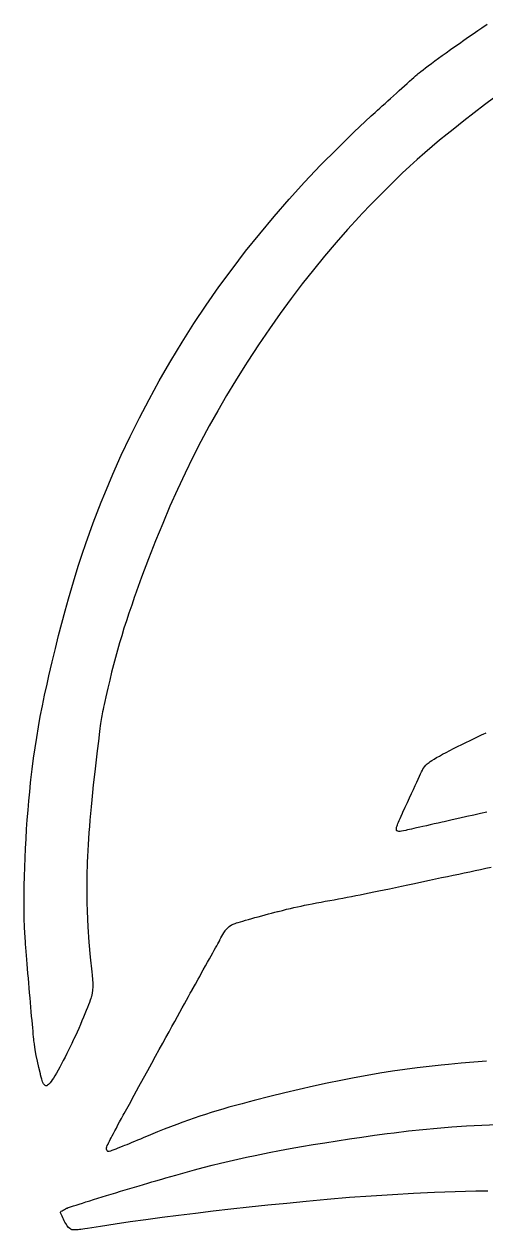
# Model space of a CAD drawing. Extents: x 9 to 342, y 7 to 196.
# Drawn here: x 9.16 to 15.73, y 161.47 to 178.61 of the extents above; entities that cross this region are included whole.
import ezdxf

# ---------------------------------------------------------------- set-up
doc = ezdxf.new("R2010")
doc.units = 0
doc.layers.add('BLACK', color=7, linetype='CONTINUOUS')

msp = doc.modelspace()

# ---------------------------------------------------------------- linework, layer by layer
at = {"layer": 'BLACK', "linetype": 'CONTINUOUS'}
for p, q in [((15.67, 178.557), (15.7446, 178.608)), ((15.4128, 178.379), (15.4781, 178.425)), ((15.4781, 178.425), (15.5437, 178.47)), ((15.5437, 178.47), (15.6091, 178.515)), ((15.6091, 178.515), (15.67, 178.557)), ((15.163, 178.202), (15.223, 178.245)), ((15.223, 178.245), (15.2849, 178.289)), ((15.2849, 178.289), (15.3483, 178.334)), ((15.3483, 178.334), (15.4128, 178.379)), ((14.9509, 178.049), (14.9989, 178.084)), ((14.9989, 178.084), (15.0506, 178.122)), ((15.0506, 178.122), (15.1054, 178.161)), ((15.1054, 178.161), (15.163, 178.202)), ((14.7257, 177.871), (14.7468, 177.89)), ((14.7468, 177.89), (14.7635, 177.904)), ((14.7635, 177.904), (14.7754, 177.914)), ((14.7754, 177.914), (14.7786, 177.917)), ((14.7786, 177.917), (14.8026, 177.936)), ((14.8026, 177.936), (14.8323, 177.959)), ((14.8323, 177.959), (14.8671, 177.986)), ((14.8671, 177.986), (14.9068, 178.016)), ((14.9068, 178.016), (14.9509, 178.049)), ((14.5321, 177.698), (14.5702, 177.732)), ((14.5702, 177.732), (14.6066, 177.765)), ((14.6066, 177.765), (14.6407, 177.795)), ((14.6407, 177.795), (14.6723, 177.824)), ((14.6723, 177.824), (14.7007, 177.849)), ((14.7007, 177.849), (14.7257, 177.871)), ((14.3307, 177.517), (14.371, 177.553)), ((14.371, 177.553), (14.4117, 177.59)), ((14.4117, 177.59), (14.4524, 177.627)), ((14.4524, 177.627), (14.4927, 177.663)), ((14.4927, 177.663), (14.5321, 177.698)), ((15.8523, 177.57), (15.7076, 177.461)), ((14.151, 177.354), (14.1826, 177.383)), ((14.1826, 177.383), (14.2168, 177.414)), ((14.2168, 177.414), (14.2532, 177.447)), ((14.2532, 177.447), (14.2913, 177.481)), ((14.2913, 177.481), (14.3307, 177.517)), ((15.7076, 177.461), (15.5602, 177.349)), ((13.849, 177.072), (14.096, 177.303)), ((14.096, 177.303), (14.1224, 177.328)), ((14.1224, 177.328), (14.151, 177.354)), ((15.4103, 177.232), (15.2581, 177.112)), ((15.5602, 177.349), (15.4103, 177.232)), ((13.6089, 176.837), (13.849, 177.072)), ((15.1742, 177.046), (15.0675, 176.959)), ((15.2581, 177.112), (15.1742, 177.046)), ((14.9615, 176.87), (14.8558, 176.779)), ((15.0675, 176.959), (14.9615, 176.87)), ((13.3756, 176.601), (13.6089, 176.837)), ((14.7499, 176.685), (14.6435, 176.588)), ((14.8558, 176.779), (14.7499, 176.685)), ((13.1491, 176.362), (13.3756, 176.601)), ((14.6435, 176.588), (14.536, 176.488)), ((12.9293, 176.12), (13.1491, 176.362)), ((14.4271, 176.383), (14.3163, 176.273)), ((14.536, 176.488), (14.4271, 176.383)), ((14.3163, 176.273), (14.2032, 176.159)), ((12.7162, 175.876), (12.9293, 176.12)), ((14.0873, 176.04), (13.9682, 175.915)), ((14.2032, 176.159), (14.0873, 176.04)), ((12.5096, 175.629), (12.7162, 175.876)), ((13.9255, 175.869), (13.759, 175.688)), ((13.9682, 175.915), (13.9255, 175.869)), ((13.759, 175.688), (13.5949, 175.503)), ((12.3097, 175.38), (12.5096, 175.629)), ((13.5949, 175.503), (13.433, 175.312)), ((12.1163, 175.127), (12.3097, 175.38)), ((13.433, 175.312), (13.2729, 175.116)), ((11.9293, 174.872), (12.1163, 175.127)), ((13.2729, 175.116), (13.1145, 174.915)), ((11.7488, 174.614), (11.9293, 174.872)), ((13.1145, 174.915), (12.9576, 174.708)), ((12.9576, 174.708), (12.802, 174.495)), ((11.5746, 174.353), (11.7488, 174.614)), ((12.802, 174.495), (12.6473, 174.276)), ((11.4067, 174.089), (11.5746, 174.353)), ((12.6473, 174.276), (12.4935, 174.05)), ((11.2451, 173.822), (11.4067, 174.089)), ((12.4935, 174.05), (12.3402, 173.817)), ((11.0814, 173.538), (11.2327, 173.801)), ((11.2327, 173.801), (11.2451, 173.822)), ((12.3402, 173.817), (12.2969, 173.749)), ((12.2969, 173.749), (12.1653, 173.54)), ((10.937, 173.275), (11.0814, 173.538)), ((12.1653, 173.54), (12.0375, 173.329)), ((10.7991, 173.012), (10.937, 173.275)), ((12.0375, 173.329), (11.9134, 173.114)), ((11.9134, 173.114), (11.7927, 172.897)), ((10.6675, 172.747), (10.7991, 173.012)), ((10.5417, 172.48), (10.6675, 172.747)), ((11.7927, 172.897), (11.6752, 172.677)), ((11.6752, 172.677), (11.5608, 172.453)), ((10.4214, 172.21), (10.5417, 172.48)), ((11.5608, 172.453), (11.4494, 172.225)), ((10.3063, 171.937), (10.4214, 172.21)), ((11.4494, 172.225), (11.3406, 171.992)), ((10.257, 171.816), (10.3063, 171.937)), ((11.3406, 171.992), (11.2344, 171.755)), ((10.1995, 171.669), (10.257, 171.816)), ((11.2344, 171.755), (11.1305, 171.512)), ((10.1437, 171.522), (10.1995, 171.669)), ((10.0369, 171.224), (10.0896, 171.374)), ((10.0896, 171.374), (10.1437, 171.522)), ((11.1305, 171.512), (11.0289, 171.264)), ((9.9856, 171.073), (10.0369, 171.224)), ((11.0289, 171.264), (10.9292, 171.009)), ((9.9355, 170.919), (9.9856, 171.073)), ((9.8864, 170.762), (9.9355, 170.919)), ((10.9292, 171.009), (10.8313, 170.749)), ((9.8381, 170.602), (9.8864, 170.762)), ((10.8313, 170.749), (10.7351, 170.481)), ((9.7906, 170.438), (9.8381, 170.602)), ((9.7437, 170.27), (9.7906, 170.438)), ((10.6899, 170.352), (10.6509, 170.237)), ((10.7317, 170.471), (10.6899, 170.352)), ((10.7351, 170.481), (10.7317, 170.471)), ((9.6972, 170.096), (9.7437, 170.27)), ((10.6509, 170.237), (10.6144, 170.127)), ((9.651, 169.918), (9.6972, 170.096)), ((10.5801, 170.021), (10.5477, 169.916)), ((10.6144, 170.127), (10.5801, 170.021)), ((9.6049, 169.733), (9.651, 169.918)), ((10.5477, 169.916), (10.5169, 169.814)), ((9.5589, 169.543), (9.6049, 169.733)), ((10.4875, 169.711), (10.4591, 169.608)), ((10.5169, 169.814), (10.4875, 169.711)), ((9.5126, 169.345), (9.5589, 169.543)), ((10.4315, 169.504), (10.4043, 169.397)), ((10.4591, 169.608), (10.4315, 169.504)), ((9.4864, 169.229), (9.5126, 169.345)), ((10.4043, 169.397), (10.3774, 169.286)), ((9.4519, 169.071), (9.4864, 169.229)), ((10.3504, 169.17), (10.3229, 169.049)), ((10.3774, 169.286), (10.3504, 169.17)), ((9.4201, 168.917), (9.4519, 169.071)), ((10.3074, 168.979), (10.2983, 168.937)), ((10.3229, 169.049), (10.3074, 168.979)), ((9.391, 168.767), (9.4201, 168.917)), ((10.2707, 168.806), (10.2655, 168.779)), ((10.2765, 168.835), (10.2707, 168.806)), ((10.2829, 168.866), (10.2765, 168.835)), ((10.2901, 168.899), (10.2829, 168.866)), ((10.2983, 168.937), (10.2901, 168.899)), ((9.3641, 168.619), (9.391, 168.767)), ((10.2428, 168.633), (10.2381, 168.596)), ((10.2474, 168.666), (10.2428, 168.633)), ((10.2517, 168.696), (10.2474, 168.666)), ((10.2561, 168.724), (10.2517, 168.696)), ((10.2607, 168.752), (10.2561, 168.724)), ((10.2655, 168.779), (10.2607, 168.752)), ((9.3165, 168.323), (9.3393, 168.471)), ((9.3393, 168.471), (9.3641, 168.619)), ((10.2211, 168.458), (10.2161, 168.417)), ((10.2273, 168.51), (10.2211, 168.458)), ((10.233, 168.556), (10.2273, 168.51)), ((10.2381, 168.596), (10.233, 168.556)), ((15.4998, 168.428), (15.5589, 168.457)), ((15.5589, 168.457), (15.6171, 168.484)), ((15.6171, 168.484), (15.6738, 168.51)), ((15.6738, 168.51), (15.6846, 168.515)), ((15.6846, 168.515), (15.7274, 168.534)), ((9.2953, 168.174), (9.3165, 168.323)), ((10.2161, 168.417), (10.1997, 168.28)), ((15.2116, 168.284), (15.2664, 168.312)), ((15.2664, 168.312), (15.3232, 168.341)), ((15.3232, 168.341), (15.3814, 168.37)), ((15.3814, 168.37), (15.4405, 168.4)), ((15.4405, 168.4), (15.4998, 168.428)), ((9.2757, 168.021), (9.2953, 168.174)), ((10.1844, 168.15), (10.1702, 168.025)), ((10.1997, 168.28), (10.1844, 168.15)), ((14.8928, 168.096), (14.9172, 168.116)), ((14.9172, 168.116), (14.9335, 168.128)), ((14.9335, 168.128), (14.9579, 168.144)), ((14.9579, 168.144), (14.9884, 168.162)), ((14.9884, 168.162), (15.0244, 168.183)), ((15.0244, 168.183), (15.0653, 168.206)), ((15.0653, 168.206), (15.1105, 168.231)), ((15.1105, 168.231), (15.1595, 168.257)), ((15.1595, 168.257), (15.2116, 168.284)), ((9.2573, 167.865), (9.2757, 168.021)), ((10.1702, 168.025), (10.1569, 167.907)), ((14.7817, 167.918), (14.7977, 167.952)), ((14.7977, 167.952), (14.8113, 167.98)), ((14.8113, 167.98), (14.8224, 168.003)), ((14.8224, 168.003), (14.8306, 168.02)), ((14.8306, 168.02), (14.8361, 168.031)), ((14.8361, 168.031), (14.8378, 168.034)), ((14.8378, 168.034), (14.8516, 168.054)), ((14.8516, 168.054), (14.8704, 168.075)), ((14.8704, 168.075), (14.8928, 168.096)), ((9.2397, 167.698), (9.253, 167.826)), ((9.253, 167.826), (9.2573, 167.865)), ((10.1446, 167.794), (10.1332, 167.686)), ((10.1569, 167.907), (10.1446, 167.794)), ((14.6949, 167.731), (14.7197, 167.785)), ((14.7197, 167.785), (14.7425, 167.834)), ((14.7425, 167.834), (14.7632, 167.878)), ((14.7632, 167.878), (14.7817, 167.918)), ((9.2274, 167.568), (9.2397, 167.698)), ((10.1332, 167.686), (10.1227, 167.582)), ((14.6097, 167.547), (14.6398, 167.612)), ((14.6398, 167.612), (14.6682, 167.674)), ((14.6682, 167.674), (14.6949, 167.731)), ((9.2057, 167.3), (9.2161, 167.435)), ((9.2161, 167.435), (9.2274, 167.568)), ((10.1131, 167.483), (10.1043, 167.387)), ((10.1227, 167.582), (10.1131, 167.483)), ((14.5451, 167.407), (14.5781, 167.478)), ((14.5781, 167.478), (14.6097, 167.547)), ((9.1963, 167.165), (9.2057, 167.3)), ((10.0962, 167.294), (10.0888, 167.204)), ((10.1043, 167.387), (10.0962, 167.294)), ((14.4735, 167.246), (14.4818, 167.266)), ((14.4818, 167.266), (14.4923, 167.29)), ((14.4923, 167.29), (14.5051, 167.319)), ((14.5051, 167.319), (14.5205, 167.353)), ((14.5205, 167.353), (14.5386, 167.393)), ((14.5386, 167.393), (14.5451, 167.407)), ((15.1031, 167.265), (15.0455, 167.252)), ((15.134, 167.272), (15.1031, 167.265)), ((15.2463, 167.298), (15.134, 167.272)), ((15.3536, 167.322), (15.2463, 167.298)), ((15.4561, 167.345), (15.3536, 167.322)), ((15.5541, 167.367), (15.4561, 167.345)), ((15.648, 167.388), (15.5541, 167.367)), ((15.7382, 167.408), (15.648, 167.388)), ((9.188, 167.029), (9.1963, 167.165)), ((10.0821, 167.117), (10.0761, 167.031)), ((10.0888, 167.204), (10.0821, 167.117)), ((14.4541, 167.164), (14.4543, 167.174)), ((14.4542, 167.156), (14.4541, 167.164)), ((14.4553, 167.148), (14.4542, 167.156)), ((14.4543, 167.174), (14.4549, 167.183)), ((14.4549, 167.183), (14.4563, 167.193)), ((14.4583, 167.144), (14.4553, 167.148)), ((14.4563, 167.193), (14.4586, 167.203)), ((14.4641, 167.141), (14.4583, 167.144)), ((14.4586, 167.203), (14.4621, 167.215)), ((14.4621, 167.215), (14.4669, 167.229)), ((14.4726, 167.138), (14.4641, 167.141)), ((14.4669, 167.229), (14.4735, 167.246)), ((14.4877, 167.135), (14.4726, 167.138)), ((14.5055, 167.135), (14.4877, 167.135)), ((14.527, 167.137), (14.5055, 167.135)), ((14.5533, 167.141), (14.527, 167.137)), ((14.5854, 167.148), (14.5533, 167.141)), ((14.5958, 167.151), (14.5854, 167.148)), ((14.6135, 167.155), (14.5958, 167.151)), ((14.6374, 167.16), (14.6135, 167.155)), ((14.6669, 167.167), (14.6374, 167.16)), ((14.7015, 167.175), (14.6669, 167.167)), ((14.7408, 167.184), (14.7015, 167.175)), ((14.7842, 167.193), (14.7408, 167.184)), ((14.8312, 167.204), (14.7842, 167.193)), ((14.8814, 167.215), (14.8312, 167.204)), ((14.9341, 167.227), (14.8814, 167.215)), ((14.989, 167.24), (14.9341, 167.227)), ((15.0455, 167.252), (14.989, 167.24)), ((9.1807, 166.893), (9.188, 167.029)), ((10.0706, 166.946), (10.0657, 166.863)), ((10.0761, 167.031), (10.0706, 166.946)), ((9.1694, 166.624), (9.1745, 166.758)), ((9.1745, 166.758), (9.1807, 166.893)), ((10.0613, 166.779), (10.0574, 166.696)), ((10.0657, 166.863), (10.0613, 166.779)), ((9.1655, 166.493), (9.1694, 166.624)), ((10.0541, 166.577), (10.0535, 166.532)), ((10.0549, 166.618), (10.0541, 166.577)), ((10.0558, 166.653), (10.0549, 166.618)), ((10.0568, 166.682), (10.0558, 166.653)), ((10.0574, 166.696), (10.0568, 166.682)), ((15.4956, 166.562), (15.5725, 166.579)), ((15.5725, 166.579), (15.649, 166.595)), ((15.649, 166.595), (15.7253, 166.611)), ((15.7253, 166.611), (15.8018, 166.627)), ((9.1627, 166.364), (9.1655, 166.493)), ((10.0528, 166.432), (10.0526, 166.379)), ((10.0531, 166.483), (10.0528, 166.432)), ((10.0535, 166.532), (10.0531, 166.483)), ((14.7126, 166.395), (14.8153, 166.417)), ((14.8153, 166.417), (14.9243, 166.44)), ((14.9243, 166.44), (15.0083, 166.458)), ((15.0083, 166.458), (15.094, 166.477)), ((15.094, 166.477), (15.1775, 166.495)), ((15.1775, 166.495), (15.2591, 166.512)), ((15.2591, 166.512), (15.3392, 166.529)), ((15.3392, 166.529), (15.4179, 166.546)), ((15.4179, 166.546), (15.4956, 166.562)), ((9.1606, 166.117), (9.161, 166.239)), ((9.161, 166.239), (9.1627, 166.364)), ((10.0526, 166.379), (10.0526, 166.326)), ((10.0526, 166.326), (10.0527, 166.272)), ((10.0527, 166.272), (10.053, 166.22)), ((13.8748, 166.222), (13.9371, 166.234)), ((13.9371, 166.234), (14.0007, 166.247)), ((14.0007, 166.247), (14.0663, 166.26)), ((14.0663, 166.26), (14.1342, 166.274)), ((14.1342, 166.274), (14.2049, 166.288)), ((14.2049, 166.288), (14.2789, 166.304)), ((14.2789, 166.304), (14.3565, 166.32)), ((14.3565, 166.32), (14.4382, 166.337)), ((14.4382, 166.337), (14.5245, 166.355)), ((14.5245, 166.355), (14.6158, 166.374)), ((14.6158, 166.374), (14.7126, 166.395)), ((9.1614, 166.001), (9.1606, 166.117)), ((10.053, 166.22), (10.0534, 166.17)), ((10.0534, 166.17), (10.0539, 166.123)), ((10.0539, 166.123), (10.0546, 166.08)), ((10.0546, 166.08), (10.0555, 166.042)), ((12.9974, 166.052), (13.0478, 166.063)), ((13.0478, 166.063), (13.098, 166.074)), ((13.098, 166.074), (13.149, 166.085)), ((13.149, 166.085), (13.2019, 166.095)), ((13.2019, 166.095), (13.2579, 166.106)), ((13.2579, 166.106), (13.318, 166.118)), ((13.318, 166.118), (13.3833, 166.13)), ((13.3833, 166.13), (13.4424, 166.141)), ((13.4424, 166.141), (13.507, 166.152)), ((13.507, 166.152), (13.5698, 166.164)), ((13.5698, 166.164), (13.6315, 166.175)), ((13.6315, 166.175), (13.6924, 166.187)), ((13.6924, 166.187), (13.7529, 166.198)), ((13.7529, 166.198), (13.8136, 166.21)), ((13.8136, 166.21), (13.8748, 166.222)), ((9.1635, 165.889), (9.1614, 166.001)), ((9.1669, 165.784), (9.1635, 165.889)), ((10.0555, 166.042), (10.0565, 166.01)), ((10.0565, 166.01), (10.0568, 166.002)), ((10.0568, 166.002), (10.068, 165.778)), ((12.3513, 165.883), (12.3959, 165.896)), ((12.3959, 165.896), (12.4424, 165.909)), ((12.4424, 165.909), (12.49, 165.922)), ((12.49, 165.922), (12.5383, 165.935)), ((12.5383, 165.935), (12.5864, 165.948)), ((12.5864, 165.948), (12.6338, 165.961)), ((12.6338, 165.961), (12.6799, 165.973)), ((12.6799, 165.973), (12.7239, 165.985)), ((12.7239, 165.985), (12.7652, 165.995)), ((12.7652, 165.995), (12.7716, 165.997)), ((12.7716, 165.997), (12.8339, 166.012)), ((12.8339, 166.012), (12.8916, 166.027)), ((12.8916, 166.027), (12.9457, 166.04)), ((12.9457, 166.04), (12.9974, 166.052)), ((9.1715, 165.685), (9.1669, 165.784)), ((10.068, 165.778), (10.0827, 165.559)), ((12.0094, 165.708), (12.0168, 165.721)), ((12.0168, 165.721), (12.0211, 165.727)), ((12.0211, 165.727), (12.0459, 165.756)), ((12.0459, 165.756), (12.0762, 165.782)), ((12.0762, 165.782), (12.1104, 165.805)), ((12.1104, 165.805), (12.1458, 165.821)), ((12.1458, 165.821), (12.1592, 165.826)), ((12.1592, 165.826), (12.179, 165.833)), ((12.179, 165.833), (12.2045, 165.841)), ((12.2045, 165.841), (12.2352, 165.85)), ((12.2352, 165.85), (12.2703, 165.86)), ((12.2703, 165.86), (12.3092, 165.871)), ((12.3092, 165.871), (12.3513, 165.883)), ((9.1721, 165.675), (9.1715, 165.685)), ((9.1738, 165.648), (9.1721, 165.675)), ((9.1761, 165.615), (9.1738, 165.648)), ((9.1789, 165.576), (9.1761, 165.615)), ((9.1822, 165.532), (9.1789, 165.576)), ((10.0827, 165.559), (10.101, 165.346)), ((11.9136, 165.537), (11.9278, 165.562)), ((11.9278, 165.562), (11.941, 165.586)), ((11.941, 165.586), (11.944, 165.592)), ((11.944, 165.592), (11.9592, 165.62)), ((11.9592, 165.62), (11.9739, 165.646)), ((11.9739, 165.646), (11.9874, 165.67)), ((11.9874, 165.67), (11.9994, 165.691)), ((11.9994, 165.691), (12.0094, 165.708)), ((9.186, 165.483), (9.1822, 165.532)), ((9.1901, 165.429), (9.186, 165.483)), ((9.1946, 165.372), (9.1901, 165.429)), ((11.8203, 165.368), (11.8425, 165.408)), ((11.8425, 165.408), (11.8628, 165.445)), ((11.8628, 165.445), (11.8813, 165.478)), ((11.8813, 165.478), (11.8982, 165.509)), ((11.8982, 165.509), (11.9136, 165.537)), ((9.1995, 165.312), (9.1946, 165.372)), ((9.2046, 165.249), (9.1995, 165.312)), ((9.2099, 165.184), (9.2046, 165.249)), ((10.101, 165.346), (10.1229, 165.137)), ((11.7083, 165.166), (11.7401, 165.224)), ((11.7401, 165.224), (11.7693, 165.276)), ((11.7693, 165.276), (11.7959, 165.324)), ((11.7959, 165.324), (11.8203, 165.368)), ((9.2155, 165.117), (9.2099, 165.184)), ((9.2212, 165.048), (9.2155, 165.117)), ((9.227, 164.979), (9.2212, 165.048)), ((10.1229, 165.137), (10.1286, 165.089)), ((10.1286, 165.089), (10.1345, 165.03)), ((10.1345, 165.03), (10.1375, 164.976)), ((11.595, 164.963), (11.6359, 165.036)), ((11.6359, 165.036), (11.6567, 165.074)), ((11.6567, 165.074), (11.6736, 165.104)), ((11.6736, 165.104), (11.7083, 165.166)), ((9.2329, 164.909), (9.227, 164.979)), ((9.2388, 164.839), (9.2329, 164.909)), ((10.1341, 164.88), (10.1277, 164.834)), ((10.1373, 164.926), (10.1341, 164.88)), ((10.1375, 164.976), (10.1373, 164.926)), ((11.5227, 164.833), (11.5476, 164.878)), ((11.5476, 164.878), (11.5507, 164.884)), ((11.5507, 164.884), (11.595, 164.963)), ((9.2448, 164.77), (9.2388, 164.839)), ((9.2507, 164.702), (9.2448, 164.77)), ((9.2565, 164.635), (9.2507, 164.702)), ((10.0905, 164.705), (10.0771, 164.67)), ((10.1016, 164.735), (10.0905, 164.705)), ((10.11, 164.76), (10.1016, 164.735)), ((10.1156, 164.779), (10.11, 164.76)), ((10.118, 164.789), (10.1156, 164.779)), ((10.1277, 164.834), (10.118, 164.789)), ((11.4389, 164.682), (11.4685, 164.736)), ((11.4685, 164.736), (11.4964, 164.786)), ((11.4964, 164.786), (11.5227, 164.833)), ((9.2622, 164.57), (9.2565, 164.635)), ((9.2676, 164.508), (9.2622, 164.57)), ((10.025, 164.541), (10.0045, 164.492)), ((10.0441, 164.587), (10.025, 164.541)), ((10.0616, 164.63), (10.0441, 164.587)), ((10.0771, 164.67), (10.0616, 164.63)), ((11.3393, 164.502), (11.3744, 164.566)), ((11.3744, 164.566), (11.4076, 164.626)), ((11.4076, 164.626), (11.4389, 164.682)), ((9.2729, 164.449), (9.2676, 164.508)), ((9.278, 164.393), (9.2729, 164.449)), ((9.2828, 164.341), (9.278, 164.393)), ((9.9602, 164.388), (9.9369, 164.335)), ((9.9828, 164.441), (9.9602, 164.388)), ((10.0045, 164.492), (9.9828, 164.441)), ((11.221, 164.287), (11.2627, 164.363)), ((11.2627, 164.363), (11.3021, 164.434)), ((11.3021, 164.434), (11.3393, 164.502)), ((9.2872, 164.294), (9.2828, 164.341)), ((9.2912, 164.251), (9.2872, 164.294)), ((9.2949, 164.214), (9.2912, 164.251)), ((9.2981, 164.183), (9.2949, 164.214)), ((9.3008, 164.157), (9.2981, 164.183)), ((9.865, 164.175), (9.8603, 164.165)), ((9.889, 164.227), (9.865, 164.175)), ((9.9131, 164.281), (9.889, 164.227)), ((9.9369, 164.335), (9.9131, 164.281)), ((11.1305, 164.123), (11.177, 164.207)), ((11.177, 164.207), (11.221, 164.287)), ((9.3029, 164.139), (9.3008, 164.157)), ((9.3069, 164.109), (9.3029, 164.139)), ((9.3186, 164.031), (9.3069, 164.109)), ((9.3328, 163.951), (9.3186, 164.031)), ((9.7932, 164.025), (9.7684, 163.976)), ((9.817, 164.074), (9.7932, 164.025)), ((9.8395, 164.12), (9.817, 164.074)), ((9.8603, 164.165), (9.8395, 164.12)), ((11.0297, 163.939), (11.0815, 164.033)), ((11.0815, 164.033), (11.1305, 164.123)), ((9.3497, 163.868), (9.3328, 163.951)), ((9.3694, 163.78), (9.3497, 163.868)), ((9.6919, 163.83), (9.6669, 163.784)), ((9.7174, 163.878), (9.6919, 163.83)), ((9.743, 163.927), (9.7174, 163.878)), ((9.7684, 163.976), (9.743, 163.927)), ((10.9178, 163.735), (10.9752, 163.84)), ((10.9752, 163.84), (11.0297, 163.939)), ((15.3727, 163.839), (15.1922, 163.823)), ((15.5528, 163.854), (15.3727, 163.839)), ((15.7335, 163.867), (15.5528, 163.854)), ((9.3921, 163.687), (9.3694, 163.78)), ((9.3954, 163.674), (9.3921, 163.687)), ((9.4037, 163.641), (9.3954, 163.674)), ((9.5981, 163.662), (9.5785, 163.629)), ((9.6196, 163.699), (9.5981, 163.662)), ((9.6426, 163.74), (9.6196, 163.699)), ((9.6669, 163.784), (9.6426, 163.74)), ((10.8574, 163.625), (10.9178, 163.735)), ((14.0374, 163.665), (13.8525, 163.631)), ((14.219, 163.696), (14.0374, 163.665)), ((14.3976, 163.725), (14.219, 163.696)), ((14.5737, 163.751), (14.3976, 163.725)), ((14.7476, 163.774), (14.5737, 163.751)), ((14.9197, 163.794), (14.7476, 163.774)), ((15.0903, 163.813), (14.9197, 163.794)), ((15.1922, 163.823), (15.0903, 163.813)), ((9.4107, 163.615), (9.4037, 163.641)), ((9.4167, 163.593), (9.4107, 163.615)), ((9.422, 163.577), (9.4167, 163.593)), ((9.427, 163.564), (9.422, 163.577)), ((9.4318, 163.554), (9.427, 163.564)), ((9.4369, 163.546), (9.4318, 163.554)), ((9.4426, 163.54), (9.4369, 163.546)), ((9.4491, 163.534), (9.4426, 163.54)), ((9.4568, 163.528), (9.4491, 163.534)), ((9.4618, 163.525), (9.4568, 163.528)), ((9.4711, 163.52), (9.4618, 163.525)), ((9.4773, 163.518), (9.4711, 163.52)), ((9.4835, 163.52), (9.4773, 163.518)), ((9.4937, 163.526), (9.4835, 163.52)), ((9.5061, 163.536), (9.4937, 163.526)), ((9.5191, 163.548), (9.5061, 163.536)), ((9.5316, 163.561), (9.5191, 163.548)), ((9.542, 163.573), (9.5316, 163.561)), ((9.5465, 163.58), (9.542, 163.573)), ((9.5612, 163.602), (9.5465, 163.58)), ((9.5785, 163.629), (9.5612, 163.602)), ((10.7273, 163.387), (10.7939, 163.509)), ((10.7939, 163.509), (10.8574, 163.625)), ((13.274, 163.512), (13.0721, 163.466)), ((13.4712, 163.555), (13.274, 163.512)), ((13.6639, 163.595), (13.4712, 163.555)), ((13.8525, 163.631), (13.6639, 163.595)), ((10.6573, 163.26), (10.7273, 163.387)), ((12.6521, 163.365), (12.4334, 163.31)), ((12.8649, 163.417), (12.6521, 163.365)), ((13.0721, 163.466), (12.8649, 163.417)), ((10.584, 163.126), (10.6573, 163.26)), ((11.9007, 163.164), (11.8183, 163.139)), ((11.9853, 163.189), (11.9007, 163.164)), ((12.073, 163.213), (11.9853, 163.189)), ((12.1644, 163.239), (12.073, 163.213)), ((12.2603, 163.264), (12.1644, 163.239)), ((12.3615, 163.291), (12.2603, 163.264)), ((12.4334, 163.31), (12.3615, 163.291)), ((10.4948, 162.962), (10.519, 163.006)), ((10.519, 163.006), (10.5441, 163.052)), ((10.5441, 163.052), (10.5697, 163.1)), ((10.5697, 163.1), (10.584, 163.126)), ((11.415, 163.002), (11.3309, 162.97)), ((11.497, 163.031), (11.415, 163.002)), ((11.5776, 163.06), (11.497, 163.031)), ((11.6575, 163.087), (11.5776, 163.06)), ((11.7375, 163.113), (11.6575, 163.087)), ((11.8183, 163.139), (11.7375, 163.113)), ((10.3972, 162.778), (10.4126, 162.808)), ((10.4126, 162.808), (10.4304, 162.841)), ((10.4304, 162.841), (10.4502, 162.879)), ((10.4502, 162.879), (10.4718, 162.919)), ((10.4718, 162.919), (10.4948, 162.962)), ((10.9584, 162.822), (10.8526, 162.778)), ((11.0584, 162.863), (10.9584, 162.822)), ((11.1534, 162.901), (11.0584, 162.863)), ((11.2439, 162.937), (11.1534, 162.901)), ((11.3309, 162.97), (11.2439, 162.937)), ((13.9624, 162.79), (14.1411, 162.815)), ((14.1411, 162.815), (14.3204, 162.839)), ((14.3204, 162.839), (14.4213, 162.852)), ((14.4213, 162.852), (14.6241, 162.877)), ((14.6241, 162.877), (14.8274, 162.898)), ((14.8274, 162.898), (15.0322, 162.918)), ((15.0322, 162.918), (15.2397, 162.935)), ((15.2397, 162.935), (15.4507, 162.949)), ((15.4507, 162.949), (15.6662, 162.961)), ((15.6662, 162.961), (15.8874, 162.971)), ((10.3312, 162.625), (10.3328, 162.636)), ((10.3328, 162.636), (10.3369, 162.65)), ((10.3369, 162.65), (10.3437, 162.668)), ((10.3437, 162.668), (10.3534, 162.69)), ((10.3534, 162.69), (10.3664, 162.718)), ((10.3664, 162.718), (10.3679, 162.721)), ((10.3679, 162.721), (10.3745, 162.734)), ((10.3745, 162.734), (10.3844, 162.754)), ((10.3844, 162.754), (10.3972, 162.778)), ((10.4953, 162.631), (10.4634, 162.619)), ((10.5291, 162.645), (10.4953, 162.631)), ((10.5641, 162.659), (10.5291, 162.645)), ((10.5649, 162.659), (10.5641, 162.659)), ((10.5896, 162.669), (10.5649, 162.659)), ((10.6199, 162.682), (10.5896, 162.669)), ((10.6545, 162.696), (10.6199, 162.682)), ((10.6923, 162.712), (10.6545, 162.696)), ((10.7321, 162.728), (10.6923, 162.712)), ((10.7728, 162.745), (10.7321, 162.728)), ((10.8132, 162.762), (10.7728, 162.745)), ((10.8521, 162.778), (10.8132, 162.762)), ((10.8526, 162.778), (10.8521, 162.778)), ((12.9447, 162.626), (13.1042, 162.655)), ((13.1042, 162.655), (13.2687, 162.683)), ((13.2687, 162.683), (13.4375, 162.71)), ((13.4375, 162.71), (13.6099, 162.738)), ((13.6099, 162.738), (13.7851, 162.764)), ((13.7851, 162.764), (13.9624, 162.79)), ((10.3319, 162.615), (10.3312, 162.625)), ((10.3347, 162.607), (10.3319, 162.615)), ((10.3395, 162.599), (10.3347, 162.607)), ((10.3424, 162.595), (10.3395, 162.599)), ((10.3497, 162.587), (10.3424, 162.595)), ((10.3559, 162.584), (10.3497, 162.587)), ((10.3589, 162.585), (10.3559, 162.584)), ((10.37, 162.587), (10.3589, 162.585)), ((10.3868, 162.592), (10.37, 162.587)), ((10.4084, 162.599), (10.3868, 162.592)), ((10.4342, 162.608), (10.4084, 162.599)), ((10.4634, 162.619), (10.4342, 162.608)), ((12.0761, 162.448), (12.1982, 162.476)), ((12.1982, 162.476), (12.3218, 162.503)), ((12.3218, 162.503), (12.4477, 162.53)), ((12.4477, 162.53), (12.5772, 162.556)), ((12.5772, 162.556), (12.644, 162.57)), ((12.644, 162.57), (12.7911, 162.598)), ((12.7911, 162.598), (12.9447, 162.626)), ((11.3156, 162.251), (11.4508, 162.288)), ((11.4508, 162.288), (11.5812, 162.324)), ((11.5812, 162.324), (11.7079, 162.357)), ((11.7079, 162.357), (11.8319, 162.389)), ((11.8319, 162.389), (11.9543, 162.419)), ((11.9543, 162.419), (12.0761, 162.448)), ((10.7946, 162.098), (10.8574, 162.117)), ((10.8574, 162.117), (10.9182, 162.135)), ((10.9182, 162.135), (10.9766, 162.153)), ((10.9766, 162.153), (11.032, 162.169)), ((11.032, 162.169), (11.0842, 162.184)), ((11.0842, 162.184), (11.1326, 162.198)), ((11.1326, 162.198), (11.1748, 162.211)), ((11.1748, 162.211), (11.3156, 162.251)), ((10.2706, 161.939), (10.3342, 161.959)), ((10.3342, 161.959), (10.3992, 161.979)), ((10.3992, 161.979), (10.4651, 161.999)), ((10.4651, 161.999), (10.5316, 162.019)), ((10.5316, 162.019), (10.5983, 162.039)), ((10.5983, 162.039), (10.6646, 162.059)), ((10.6646, 162.059), (10.7302, 162.079)), ((10.7302, 162.079), (10.7946, 162.098)), ((14.094, 161.951), (13.7852, 161.929)), ((14.3983, 161.971), (14.094, 161.951)), ((14.6988, 161.988), (14.3983, 161.971)), ((14.9962, 162.001), (14.6988, 161.988)), ((15.2911, 162.012), (14.9962, 162.001)), ((15.5843, 162.019), (15.2911, 162.012)), ((15.6336, 162.02), (15.5843, 162.019)), ((15.6914, 162.021), (15.6336, 162.02)), ((15.755, 162.022), (15.6914, 162.021)), ((9.7497, 161.771), (9.7648, 161.778)), ((9.7648, 161.778), (9.774, 161.782)), ((9.774, 161.782), (9.7872, 161.787)), ((9.7872, 161.787), (9.8069, 161.794)), ((9.8069, 161.794), (9.8328, 161.802)), ((9.8328, 161.802), (9.8643, 161.812)), ((9.8643, 161.812), (9.9012, 161.824)), ((9.9012, 161.824), (9.9429, 161.837)), ((9.9429, 161.837), (9.989, 161.852)), ((9.989, 161.852), (10.039, 161.868)), ((10.039, 161.868), (10.0927, 161.884)), ((10.0927, 161.884), (10.1495, 161.902)), ((10.1495, 161.902), (10.2089, 161.92)), ((10.2089, 161.92), (10.2706, 161.939)), ((12.3589, 161.793), (12.0997, 161.765)), ((12.6236, 161.821), (12.3589, 161.793)), ((12.8937, 161.848), (12.6236, 161.821)), ((13.169, 161.875), (12.8937, 161.848)), ((13.4712, 161.902), (13.169, 161.875)), ((13.7852, 161.929), (13.4712, 161.902)), ((9.6783, 161.725), (9.6814, 161.729)), ((9.6783, 161.724), (9.6783, 161.725)), ((9.6803, 161.715), (9.6783, 161.724)), ((9.685, 161.702), (9.6803, 161.715)), ((9.6814, 161.729), (9.6898, 161.736)), ((9.6919, 161.684), (9.685, 161.702)), ((9.6898, 161.736), (9.7021, 161.744)), ((9.7005, 161.664), (9.6919, 161.684)), ((9.7103, 161.643), (9.7005, 161.664)), ((9.7021, 161.744), (9.717, 161.753)), ((9.7206, 161.621), (9.7103, 161.643)), ((9.717, 161.753), (9.7333, 161.762)), ((9.731, 161.601), (9.7206, 161.621)), ((9.7333, 161.762), (9.7497, 161.771)), ((10.8928, 161.616), (10.6705, 161.585)), ((11.1217, 161.646), (10.8928, 161.616)), ((11.357, 161.677), (11.1217, 161.646)), ((11.5986, 161.706), (11.357, 161.677)), ((11.8462, 161.736), (11.5986, 161.706)), ((12.0997, 161.765), (11.8462, 161.736)), ((9.7409, 161.583), (9.731, 161.601)), ((9.7545, 161.56), (9.7409, 161.583)), ((9.7741, 161.53), (9.7545, 161.56)), ((9.7925, 161.507), (9.7741, 161.53)), ((9.81, 161.49), (9.7925, 161.507)), ((9.8268, 161.479), (9.81, 161.49)), ((9.8294, 161.478), (9.8268, 161.479)), ((9.8373, 161.474), (9.8294, 161.478)), ((9.8455, 161.472), (9.8373, 161.474)), ((9.8558, 161.471), (9.8455, 161.472)), ((9.8699, 161.471), (9.8558, 161.471)), ((9.8896, 161.471), (9.8699, 161.471)), ((9.8983, 161.471), (9.8896, 161.471)), ((9.913, 161.472), (9.8983, 161.471)), ((9.929, 161.473), (9.913, 161.472)), ((9.9472, 161.475), (9.929, 161.473)), ((9.9686, 161.477), (9.9472, 161.475)), ((9.9941, 161.481), (9.9686, 161.477)), ((10.0249, 161.486), (9.9941, 161.481)), ((10.0619, 161.492), (10.0249, 161.486)), ((10.2463, 161.521), (10.0619, 161.492)), ((10.4549, 161.553), (10.2463, 161.521)), ((10.6705, 161.585), (10.4549, 161.553))]:
    msp.add_line(p, q, dxfattribs=at)

doc.saveas('drawing.dxf')
